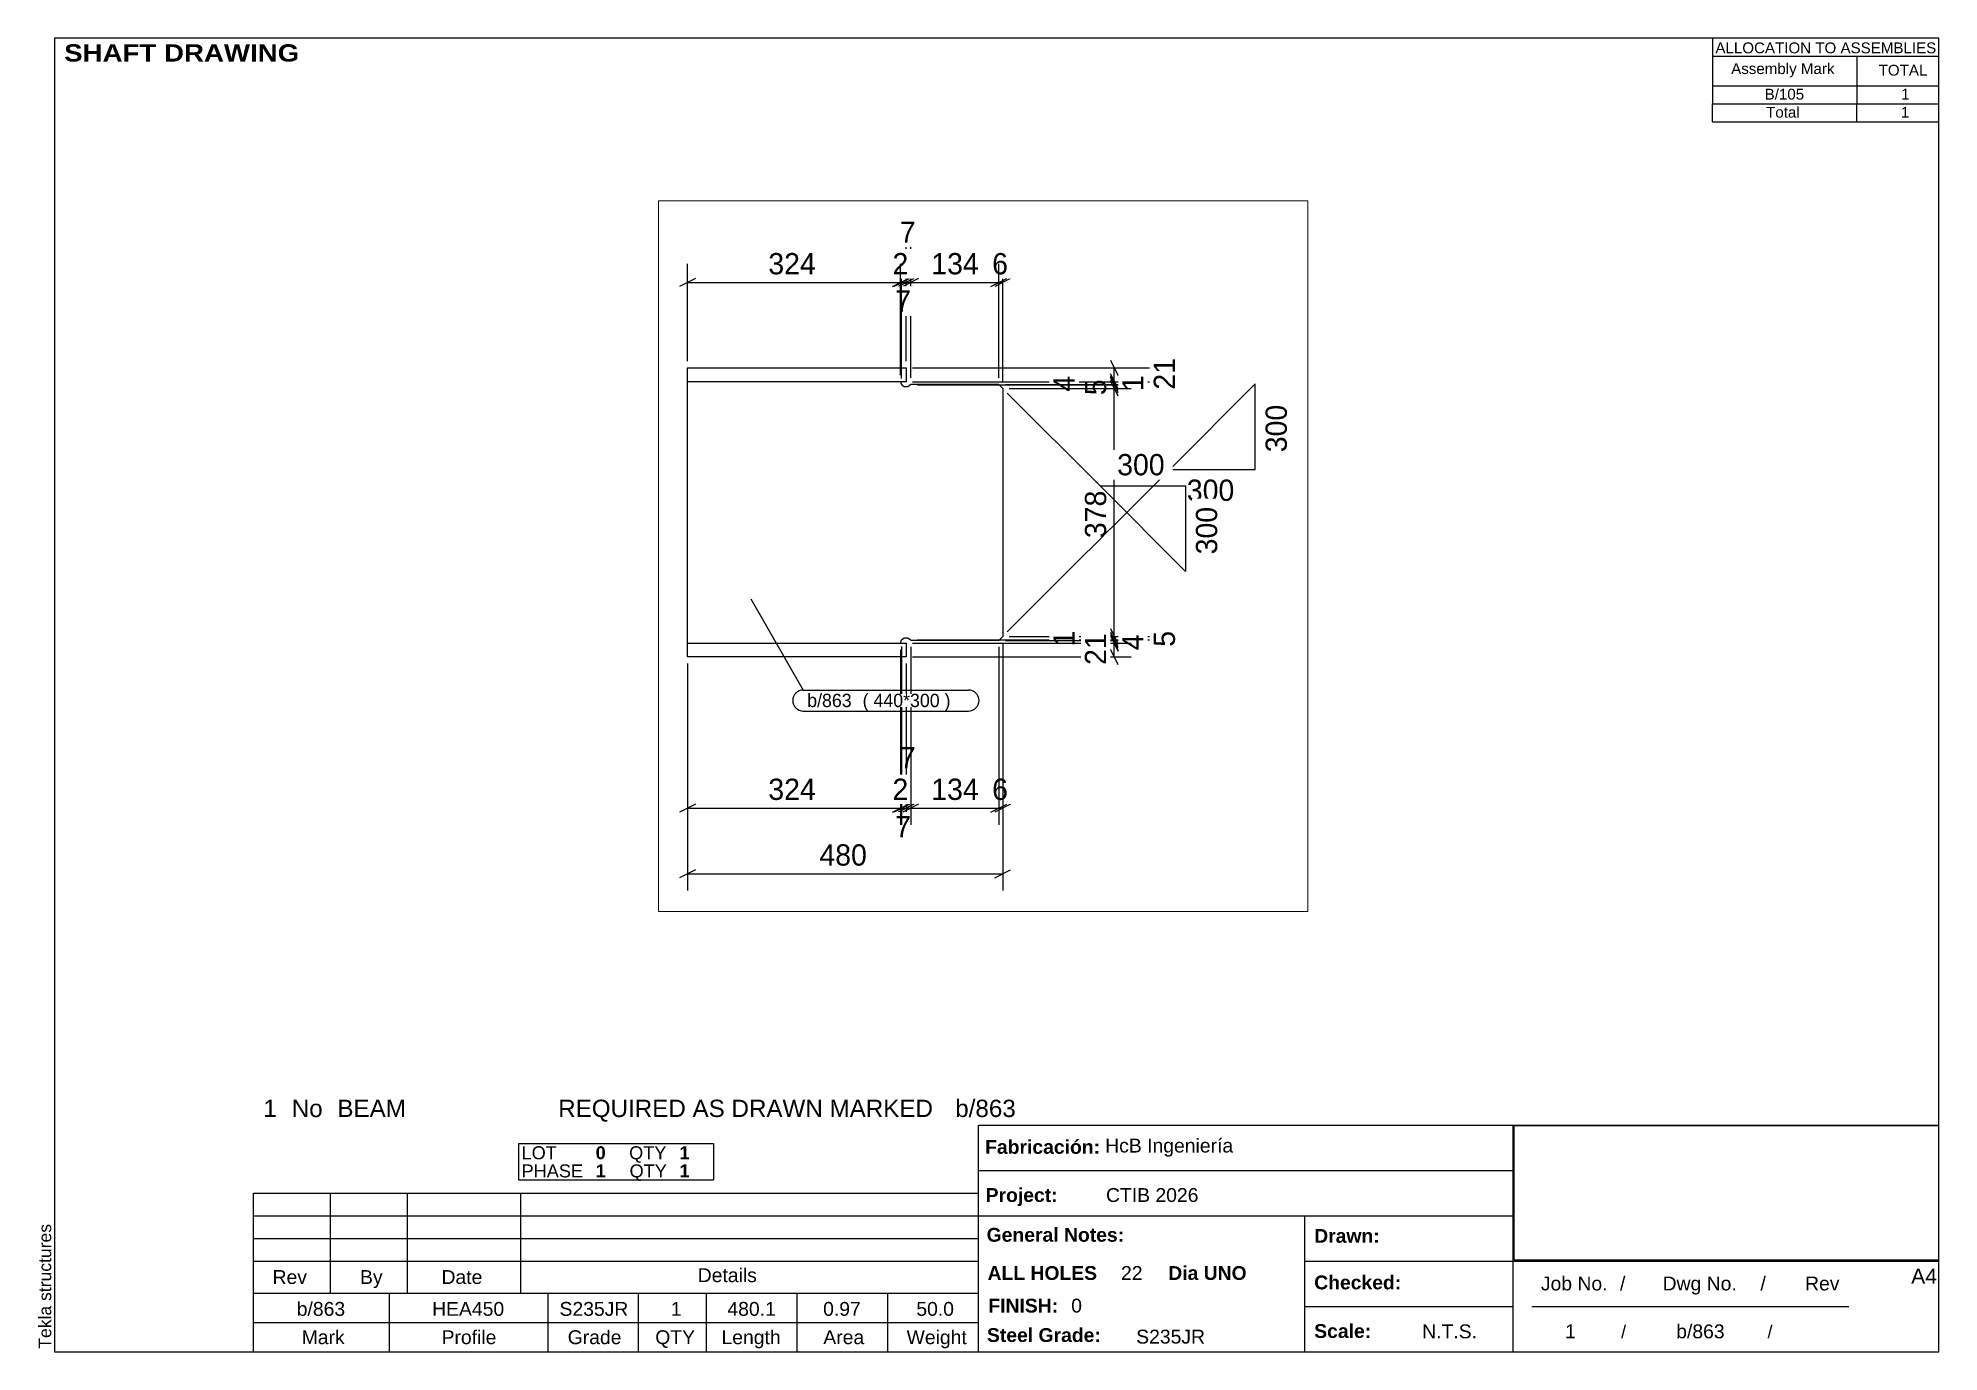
# Paper-space layout 'Layout1' of a CAD drawing. Header units: millimetres. Extents: x 2 to 292, y 5 to 205.
# The model-space entities are those that its viewports show. They can reach past a viewport. Long polylines and large blocks are cut down to what shows.
import ezdxf

# ---------------------------------------------------------------- set-up
doc = ezdxf.new("R2010")
doc.units = ezdxf.units.MM
doc.linetypes.add('DXK_LINE_DOT4', pattern=[0.9408, 0.4704, -0.4704])
doc.layers.add('Viewport layer', color=7, linetype='Continuous', plot=False)
doc.styles.add('Arial', font='ARIAL.TTF', dxfattribs={"height": 0.2})
doc.styles.add('Arial Black', font='ARIBLK.TTF', dxfattribs={"height": 0.2})
doc.styles.add('Arial Bold', font='ARIALBD.TTF', dxfattribs={"height": 0.2})
doc.styles.add('Comic Sans MS', font='COMIC.TTF', dxfattribs={"height": 0.2})

msp = doc.modelspace()

# ---------------------------------------------------------------- linework, layer by layer
at = {"color": 8, "linetype": 'Continuous'}
for p, q in [((376.8, 837.6), (376.8, 1034)), ((383.9, 812.4), (383.9, 1034)), ((44, 837.6), (44, 986)), ((383.9, 812.4), (383.9, 986)), ((518.1, 812.4), (518.1, 986)), ((524.1, 806.4), (524.1, 986)), ((56, 963.6), (32, 951.6)), ((358, 951.6), (382, 963.6)), ((364.8, 951.6), (388.8, 963.6)), ((388.8, 963.6), (364.8, 951.6)), ((370, 811.7), (370, 983.2)), ((370, 957.6), (376.8, 957.6)), ((395.9, 963.6), (371.9, 951.6)), ((376.8, 837.6), (376.8, 983.2)), ((376.8, 957.6), (383.9, 957.6)), ((506.1, 951.6), (530.1, 963.6)), ((536.1, 963.6), (512.1, 951.6)), ((518.1, 957.6), (524.1, 957.6)), ((688, 813.7), (700, 789.7)), ((393.6, 801.7), (719.6, 801.7)), ((534.1, 796.4), (719.6, 796.4)), ((700, 784.4), (688, 808.4)), ((694, 796.4), (694, 801.7)), ((908.8, 673.2), (908.8, 803.5)), ((778.4, 673.2), (908.8, 673.2)), ((393.6, 413.5), (770.4, 413.5)), ((393.6, 413.5), (719.6, 413.5)), ((524.1, 408.8), (524.1, 132)), ((528.1, 412.8), (719.6, 412.8)), ((534.1, 418.8), (719.6, 418.8)), ((534.1, 418.8), (770.4, 418.8)), ((688, 430.8), (700, 406.8)), ((688, 430.8), (700, 406.8)), ((700, 401.5), (688, 425.5)), ((688, 425.5), (700, 401.5)), ((700, 400.8), (688, 424.8)), ((688, 424.8), (700, 400.8)), ((700, 396.6), (688, 420.6)), ((694, 413.5), (694, 418.8)), ((694, 412.8), (694, 413.5)), ((694, 408.6), (694, 412.8)), ((44, 377.6), (44, 132)), ((44, 377.6), (44, 32)), ((368.4, 398.6), (368.4, 132)), ((376.8, 377.6), (376.8, 132)), ((383.9, 402.8), (383.9, 132)), ((518.1, 402.8), (518.1, 132)), ((56, 163.6), (32, 151.6)), ((44, 157.6), (368.4, 157.6)), ((356.4, 151.6), (380.4, 163.6)), ((358, 151.6), (382, 163.6)), ((364.8, 151.6), (388.8, 163.6)), ((388.8, 163.6), (364.8, 151.6)), ((370, 157.6), (376.8, 157.6)), ((395.9, 163.6), (371.9, 151.6)), ((376.8, 157.6), (383.9, 157.6)), ((506.1, 151.6), (530.1, 163.6)), ((536.1, 163.6), (512.1, 151.6)), ((518.1, 157.6), (524.1, 157.6)), ((56, 63.6), (32, 51.6)), ((512.1, 51.6), (536.1, 63.6)), ((44, 57.6), (524.1, 57.6))]:
    msp.add_line(p, q, dxfattribs=at)
at = {"color": 7, "linetype": 'Continuous'}
for p, q in [((44, 387.6), (44, 827.6)), ((44, 827.6), (376.8, 827.6)), ((376.8, 827.6), (376.8, 806.6)), ((376.8, 806.6), (44, 806.6)), ((368.4, 806.6), (370, 801.7)), ((374.2, 798.6), (370, 801.7)), ((379.4, 798.6), (374.2, 798.6)), ((383.6, 801.7), (379.4, 798.6)), ((383.9, 802.4), (383.6, 801.7)), ((518.1, 802.4), (383.9, 802.4)), ((524.1, 796.4), (518.1, 802.4)), ((524.1, 796.4), (524.1, 418.8)), ((44, 408.6), (376.8, 408.6)), ((368.4, 408.6), (370, 413.5)), ((370, 413.5), (374.2, 416.6)), ((374.2, 416.6), (379.4, 416.6)), ((376.8, 408.6), (376.8, 387.6)), ((379.4, 416.6), (383.6, 413.5)), ((383.9, 412.8), (383.6, 413.5)), ((518.1, 412.8), (383.9, 412.8)), ((524.1, 418.8), (518.1, 412.8)), ((376.8, 387.6), (44, 387.6))]:
    msp.add_line(p, q, dxfattribs=at)
at = {"color": 7, "linetype": 'DXK_LINE_DOT4'}
for p, q in [((383.6, 801.7), (383.9, 802.4)), ((383.9, 412.8), (383.6, 413.5))]:
    msp.add_line(p, q, dxfattribs=at)

# ---------------------------------------------------------------- wipeouts: each hides what was drawn before it
at = {"color": 0}
msp.add_wipeout([(304.7, 311.3), (304.7, 331.3), (226.3, 331.3), (226.3, 311.3)], dxfattribs=at)

# ---------------------------------------------------------------- next in the draw order: wipeouts: each hides what was drawn before it
for points in [[(540.5, 963.6), (540.5, 1008.4), (501.6, 1008.4), (501.6, 963.6)], [(688, 818.5), (643.2, 818.5), (643.2, 779.6), (688, 779.6)], [(792.8, 435.6), (748, 435.6), (748, 396.7), (792.8, 396.7)], [(640, 429.2), (595.2, 429.2), (595.2, 397.2), (640, 397.2)], [(304.7, 311.3), (304.7, 331.3), (226.3, 331.3), (226.3, 311.3)], [(399.8, 211.6), (399.8, 256.4), (360.9, 256.4), (360.9, 211.6)], [(251.7, 163.6), (251.7, 208.4), (160.7, 208.4), (160.7, 163.6)], [(540.5, 163.6), (540.5, 208.4), (501.6, 208.4), (501.6, 163.6)], [(329.5, 63.6), (329.5, 108.4), (238.5, 108.4), (238.5, 63.6)]]:
    msp.add_wipeout(points, dxfattribs=at)

# ---------------------------------------------------------------- next in the draw order: linework, layer by layer
at = {"color": 8, "linetype": 'Continuous'}
for p, q in [((518.1, 812.4), (518.1, 986)), ((383.9, 957.6), (518.1, 957.6)), ((506.1, 951.6), (530.1, 963.6)), ((688, 839.6), (700, 815.6)), ((386.8, 827.6), (770.4, 827.6)), ((700, 794.6), (688, 818.6)), ((688, 818.6), (700, 794.6)), ((700, 790.4), (688, 814.4)), ((688, 814.4), (700, 790.4)), ((700, 789.7), (688, 813.7)), ((694, 806.6), (694, 827.6)), ((386.8, 806.6), (770.4, 806.6)), ((386.8, 806.6), (719.6, 806.6)), ((528.1, 802.4), (719.6, 802.4)), ((694, 802.4), (694, 806.6)), ((694, 801.7), (694, 802.4)), ((386.8, 408.6), (722.4, 408.6)), ((524.1, 408.8), (524.1, 32)), ((528.1, 412.8), (722.4, 412.8)), ((370, 403.5), (370, 129.2)), ((376.8, 377.6), (376.8, 129.2)), ((518.1, 402.8), (518.1, 132)), ((506.1, 151.6), (530.1, 163.6))]:
    msp.add_line(p, q, dxfattribs=at)
at = {"color": 7, "linetype": 'Continuous'}
msp.add_line((140.3, 475.9), (220.3, 337.3), dxfattribs=at)
msp.add_arc((220.3, 321.3), 16, 90, 270, dxfattribs=at)

# ---------------------------------------------------------------- next in the draw order: texts
at = {"color": 3, "style": 'Comic Sans MS'}
for s, height, p in [('6', 32.4, (508, 970)), ('b/863', 20.23, (226.3, 311.3)), ('7', 32.4, (367.3, 218)), ('324', 32.38, (167.1, 170)), ('6', 32.4, (508, 170)), ('480', 32.38, (244.9, 70))]:
    msp.add_text(s, height=height, dxfattribs=at).set_placement(p)
for s, p in [('5', (681.6, 786)), ('1', (633.6, 403.6)), ('5', (786.4, 403.1))]:
    msp.add_text(s, height=32.4, rotation=90.0002, dxfattribs=at).set_placement(p)

# ---------------------------------------------------------------- next in the draw order: wipeouts: each hides what was drawn before it
at = {"color": 0}
for points in [[(493, 963.6), (493, 1008.4), (408.9, 1008.4), (408.9, 963.6)], [(792.8, 846.1), (748, 846.1), (748, 788.1), (792.8, 788.1)], [(640, 823.9), (595.2, 823.9), (595.2, 785.1), (640, 785.1)], [(392.9, 106.8), (392.9, 151.6), (354, 151.6), (354, 106.8)]]:
    msp.add_wipeout(points, dxfattribs=at)

# ---------------------------------------------------------------- next in the draw order: linework, layer by layer
at = {"color": 8, "linetype": 'Continuous'}
for p, q in [((395.9, 963.6), (371.9, 951.6)), ((393.6, 801.7), (722.4, 801.7)), ((528.1, 802.4), (722.4, 802.4)), ((778.4, 673.2), (908.8, 803.5)), ((368.4, 398.6), (368.4, 132)), ((370, 403.5), (370, 132)), ((356.4, 151.6), (380.4, 163.6)), ((382, 163.6), (358, 151.6)), ((368.4, 157.6), (370, 157.6))]:
    msp.add_line(p, q, dxfattribs=at)

# ---------------------------------------------------------------- next in the draw order: texts
at = {"color": 3, "style": 'Comic Sans MS'}
for s, height, p in [('134', 32.38, (415.3, 970)), ('7', 32.4, (360.4, 113.2))]:
    msp.add_text(s, height=height, dxfattribs=at).set_placement(p)
for s, height, p in [('21', 32.38, (786.4, 794.5)), ('4', 32.4, (633.6, 791.5))]:
    msp.add_text(s, height=height, rotation=90.0002, dxfattribs=at).set_placement(p)

# ---------------------------------------------------------------- next in the draw order: wipeouts: each hides what was drawn before it
at = {"color": 0}
msp.add_wipeout([(399.8, 1011.6), (399.8, 1056.4), (360.9, 1056.4), (360.9, 1011.6)], dxfattribs=at)

# ---------------------------------------------------------------- next in the draw order: texts
at = {"color": 3, "style": 'Comic Sans MS'}
msp.add_text('7', height=32.4, dxfattribs=at).set_placement((367.3, 1018))

# ---------------------------------------------------------------- next in the draw order: wipeouts: each hides what was drawn before it
at = {"color": 0}
for points in [[(392.9, 906.8), (392.9, 951.6), (354, 951.6), (354, 906.8)], [(744.8, 818), (700, 818), (700, 786), (744.8, 786)], [(963.2, 783.8), (918.4, 783.8), (918.4, 692.8), (963.2, 692.8)], [(889.1, 618.8), (889.1, 663.6), (798.1, 663.6), (798.1, 618.8)], [(388.7, 163.6), (388.7, 208.4), (349.8, 208.4), (349.8, 163.6)]]:
    msp.add_wipeout(points, dxfattribs=at)

# ---------------------------------------------------------------- next in the draw order: linework, layer by layer
at = {"color": 8, "linetype": 'Continuous'}
for p, q in [((368.4, 816.6), (368.4, 986)), ((370, 811.7), (370, 986)), ((356.4, 951.6), (380.4, 963.6)), ((382, 963.6), (358, 951.6)), ((368.4, 957.6), (370, 957.6)), ((534.1, 796.4), (719.6, 796.4)), ((700, 784.4), (688, 808.4)), ((694, 418.8), (694, 796.4)), ((802.7, 648.1), (802.7, 517.8)), ((383.9, 402.8), (383.9, 132)), ((395.9, 163.6), (371.9, 151.6)), ((383.9, 157.6), (518.1, 157.6))]:
    msp.add_line(p, q, dxfattribs=at)

# ---------------------------------------------------------------- next in the draw order: texts
at = {"color": 3, "style": 'Comic Sans MS'}
for s, height, p in [('7', 32.4, (360.4, 913.2)), ('300', 32.38, (804.5, 625.2)), ('2', 32.4, (356.2, 170))]:
    msp.add_text(s, height=height, dxfattribs=at).set_placement(p)
for s, height, p in [('1', 32.4, (738.4, 792.4)), ('300', 32.38, (956.8, 699.2))]:
    msp.add_text(s, height=height, rotation=90.0002, dxfattribs=at).set_placement(p)

# ---------------------------------------------------------------- next in the draw order: wipeouts: each hides what was drawn before it
at = {"color": 0}
for points in [[(388.7, 963.6), (388.7, 1008.4), (349.8, 1008.4), (349.8, 963.6)], [(688, 653.1), (643.2, 653.1), (643.2, 562.1), (688, 562.1)], [(744.8, 430.1), (700, 430.1), (700, 391.3), (744.8, 391.3)], [(466, 311.3), (466, 331.3), (310.7, 331.3), (310.7, 311.3)], [(493, 163.6), (493, 208.4), (408.9, 208.4), (408.9, 163.6)]]:
    msp.add_wipeout(points, dxfattribs=at)

# ---------------------------------------------------------------- next in the draw order: linework, layer by layer
at = {"color": 8, "linetype": 'Continuous'}
for p, q in [((368.4, 816.6), (368.4, 986)), ((44, 957.6), (368.4, 957.6)), ((356.4, 951.6), (380.4, 963.6)), ((531.1, 789.3), (672.4, 648.1)), ((672.4, 648.1), (802.7, 517.8)), ((672.4, 648.1), (802.7, 648.1)), ((386.8, 408.6), (719.6, 408.6)), ((688, 420.6), (700, 396.6)), ((694, 387.6), (694, 408.6)), ((386.8, 387.6), (719.6, 387.6)), ((700, 375.6), (688, 399.6))]:
    msp.add_line(p, q, dxfattribs=at)

# ---------------------------------------------------------------- next in the draw order: texts
at = {"color": 3, "style": 'Comic Sans MS'}
for s, height, p in [('2', 32.4, (356.2, 970)), ('134', 32.38, (415.3, 170))]:
    msp.add_text(s, height=height, dxfattribs=at).set_placement(p)
for s, height, p in [('378', 32.38, (681.6, 568.5)), ('4', 32.4, (738.4, 397.7))]:
    msp.add_text(s, height=height, rotation=90.0002, dxfattribs=at).set_placement(p)

# ---------------------------------------------------------------- next in the draw order: wipeouts: each hides what was drawn before it
at = {"color": 0}
msp.add_wipeout([(466, 311.3), (466, 331.3), (310.7, 331.3), (310.7, 311.3)], dxfattribs=at)

# ---------------------------------------------------------------- next in the draw order: linework, layer by layer
at = {"color": 7, "linetype": 'Continuous'}
for p, q in [((220.3, 337.3), (472, 337.3)), ((220.3, 305.3), (472, 305.3))]:
    msp.add_line(p, q, dxfattribs=at)
msp.add_arc((472, 321.3), 16, 270, 90, dxfattribs=at)

# ---------------------------------------------------------------- next in the draw order: texts
at = {"color": 3, "style": 'Comic Sans MS'}
msp.add_text('(\xa0440*300\xa0) ', height=20.234, dxfattribs=at).set_placement((310.7, 311.3))

# ---------------------------------------------------------------- next in the draw order: wipeouts: each hides what was drawn before it
at = {"color": 0}
for points in [[(251.7, 963.6), (251.7, 1008.4), (160.7, 1008.4), (160.7, 963.6)], [(857.1, 628.4), (812.3, 628.4), (812.3, 537.4), (857.1, 537.4)], [(688, 427.1), (643.2, 427.1), (643.2, 369.1), (688, 369.1)]]:
    msp.add_wipeout(points, dxfattribs=at)

# ---------------------------------------------------------------- next in the draw order: linework, layer by layer
at = {"color": 8, "linetype": 'Continuous'}
msp.add_line((531.1, 425.9), (778.4, 673.2), dxfattribs=at)

# ---------------------------------------------------------------- next in the draw order: texts
at = {"color": 3, "style": 'Comic Sans MS'}
msp.add_text('324', height=32.38, dxfattribs=at).set_placement((167.1, 970))
for s, p in [('300', (850.7, 543.8)), ('21', (681.6, 375.5))]:
    msp.add_text(s, height=32.38, rotation=90.0002, dxfattribs=at).set_placement(p)

# ---------------------------------------------------------------- next in the draw order: wipeouts: each hides what was drawn before it
at = {"color": 0}
msp.add_wipeout([(783, 657.7), (783, 702.5), (692, 702.5), (692, 657.7)], dxfattribs=at)

# ---------------------------------------------------------------- next in the draw order: texts
at = {"color": 3, "style": 'Comic Sans MS'}
msp.add_text('300', height=32.38, dxfattribs=at).set_placement((698.4, 664.1))

psp = doc.layouts.get("Layout1")

# ---------------------------------------------------------------- linework, layer by layer
at = {"color": 5, "linetype": 'Continuous'}
for p, q in [((292, 205), (5, 205)), ((5, 205), (5, 5)), ((292, 5), (292, 205)), ((5, 5), (292, 5))]:
    psp.add_line(p, q, dxfattribs=at)
at = {"color": 7, "linetype": 'Continuous'}
for p, q in [((257.51, 205), (257.51, 197.75)), ((257.57, 202.24), (292, 202.24)), ((279.49, 202.24), (279.49, 197.75)), ((257.51, 197.75), (257.51, 195)), ((257.57, 197.75), (292, 197.75)), ((279.49, 197.75), (279.49, 195)), ((257.51, 192.23), (257.51, 194.99)), ((257.54, 194.99), (292, 194.99)), ((279.49, 192.23), (279.49, 194.99)), ((257.51, 192.23), (292, 192.23)), ((145.72, 5), (145.72, 39.5)), ((145.75, 39.5), (292, 39.5)), ((227.14, 5), (227.14, 39.5)), ((75.68, 36.74), (105.35, 36.74)), ((75.68, 36.74), (75.68, 33.98)), ((105.35, 36.74), (105.35, 33.98)), ((75.68, 33.98), (75.68, 31.22)), ((105.35, 33.98), (105.35, 31.22)), ((145.72, 32.6), (227.14, 32.6)), ((35.31, 13.97), (35.31, 29.15)), ((35.31, 29.15), (145.71, 29.15)), ((47.04, 13.97), (47.04, 29.15)), ((58.77, 13.97), (58.77, 29.15)), ((75.68, 31.22), (105.35, 31.22)), ((76.02, 13.97), (76.02, 29.15)), ((145.71, 13.97), (145.71, 29.15)), ((35.31, 25.7), (145.71, 25.7)), ((145.72, 25.7), (227.14, 25.7)), ((195.4, 5), (195.4, 25.7)), ((35.31, 22.25), (145.71, 22.25)), ((35.31, 18.8), (145.71, 18.8)), ((195.4, 18.8), (292, 18.8)), ((35.31, 13.96), (145.71, 13.97)), ((35.31, 9.49), (35.31, 13.96)), ((56.01, 9.49), (56.01, 13.97)), ((80.16, 9.49), (80.16, 13.97)), ((93.96, 9.49), (93.96, 13.97)), ((104.31, 9.49), (104.31, 13.97)), ((118.11, 9.49), (118.11, 13.97)), ((131.91, 9.49), (131.91, 13.97)), ((195.4, 11.9), (227.14, 11.9)), ((229.99, 11.92), (278.29, 11.92)), ((35.31, 9.48), (145.72, 9.49)), ((35.31, 5), (35.31, 9.48)), ((56.01, 5), (56.01, 9.48)), ((80.16, 5), (80.16, 9.48)), ((93.96, 5), (93.96, 9.48)), ((104.31, 5), (104.31, 9.48)), ((118.11, 5), (118.11, 9.48)), ((131.91, 5), (131.91, 9.48))]:
    psp.add_line(p, q, dxfattribs=at)
at = {"color": 2, "linetype": 'Continuous'}
for p, q in [((227.28, 39.46), (291.86, 39.46)), ((227.29, 19.02), (227.29, 39.46)), ((291.96, 19.03), (291.96, 39.47)), ((227.28, 19.03), (291.86, 19.03))]:
    psp.add_line(p, q, dxfattribs=at)

# ---------------------------------------------------------------- texts
at = {"color": 7}
for s, height, style, p in [(' SHAFT DRAWING', 2.6342, 'Arial Black', (5.3, 201.42)), ('ALLOCATION TO ASSEMBLIES', 1.6475, 'Arial', (257.95, 202.68)), ('Assembly Mark', 1.6475, 'Arial', (260.35, 199.52)), ('TOTAL', 1.648, 'Arial', (282.81, 199.28)), ('REQUIRED AS DRAWN MARKED', 2.636, 'Arial', (81.71, 40.76)), ('b/863', 2.636, 'Arial', (142.18, 40.76)), ('1', 2.64, 'Arial', (36.8, 40.76)), ('No', 2.636, 'Arial', (41.13, 40.76)), ('BEAM', 2.636, 'Arial', (48.08, 40.76)), ('b/863', 2.109, 'Arial', (41.89, 10.5)), ('HEA450', 2.109, 'Arial', (62.51, 10.5)), ('S235JR', 2.109, 'Arial', (81.91, 10.5)), ('1', 2.11, 'Arial', (98.86, 10.5)), ('480.1', 2.109, 'Arial', (107.48, 10.5)), ('0.97', 2.109, 'Arial', (122.06, 10.5)), ('50.0', 2.109, 'Arial', (136.25, 10.5)), ('FINISH:', 2.107, 'Arial Bold', (147.22, 11)), ('0', 2.11, 'Arial', (159.84, 11))]:
    psp.add_text(s, height=height, dxfattribs=dict(at, style=style)).set_placement(p)
at = {"color": 7, "linetype": 'Continuous'}
for s, height, style, p in [('B/105', 1.648, 'Arial', (265.45, 195.63)), ('1', 1.65, 'Arial', (286.23, 195.63)), ('Total', 1.648, 'Arial', (265.67, 192.88)), ('1', 1.65, 'Arial', (286.21, 192.88)), ('LOT', 1.977, 'Arial', (76.13, 34.33)), ('0', 1.98, 'Arial Bold', (87.41, 34.33)), ('QTY', 1.977, 'Arial', (92.51, 34.33)), ('1', 1.98, 'Arial Bold', (100.18, 34.33)), ('Fabricación:', 2.1074, 'Arial Bold', (146.73, 35.16)), ('HcB Ingeniería', 2.1088, 'Arial', (165.02, 35.36)), ('PHASE', 1.977, 'Arial', (76.13, 31.57)), ('1', 1.98, 'Arial Bold', (87.41, 31.57)), ('QTY', 1.977, 'Arial', (92.58, 31.57)), ('1', 1.98, 'Arial Bold', (100.18, 31.57)), ('Project:', 2.107, 'Arial Bold', (146.81, 27.83)), ('CTIB 2026', 2.109, 'Arial', (165.14, 27.83)), ('General Notes:', 2.1074, 'Arial Bold', (146.96, 21.78)), ('Drawn:', 2.107, 'Arial Bold', (196.85, 21.62)), ('Rev', 2.109, 'Arial', (38.21, 15.35)), ('By', 2.109, 'Arial', (51.53, 15.35)), ('Date', 2.109, 'Arial', (63.94, 15.35)), ('Details', 2.109, 'Arial', (102.96, 15.63)), ('ALL HOLES', 2.107, 'Arial Bold', (147.1, 15.96)), ('22', 2.109, 'Arial', (167.43, 15.96)), ('Dia UNO', 2.107, 'Arial Bold', (174.62, 15.96)), ('A4', 2.307, 'Arial', (287.76, 15.38)), ('Checked:', 2.107, 'Arial Bold', (196.85, 14.53)), ('Job No.', 2.109, 'Arial', (231.37, 14.37)), ('/', 2.11, 'Arial', (243.42, 14.37)), ('Dwg No.', 2.109, 'Arial', (249.91, 14.37)), ('/', 2.11, 'Arial', (264.81, 14.37)), ('Rev', 2.109, 'Arial', (271.61, 14.37)), ('Steel Grade:', 2.1074, 'Arial Bold', (147.01, 6.52)), ('Scale:', 2.107, 'Arial Bold', (196.85, 7.13)), ('N.T.S.', 2.109, 'Arial', (213.29, 7.08)), ('1', 2.11, 'Arial', (235.04, 7.08)), ('/', 1.98, 'Arial', (243.58, 7.08)), ('b/863', 2.109, 'Arial', (251.98, 7.08)), ('/', 1.98, 'Arial', (265.88, 7.08)), ('Mark', 2.109, 'Arial', (42.64, 6.19)), ('Profile', 2.109, 'Arial', (63.95, 6.19)), ('Grade', 2.109, 'Arial', (83.16, 6.19)), ('QTY', 2.109, 'Arial', (96.49, 6.19)), ('Length', 2.109, 'Arial', (106.58, 6.19)), ('Area', 2.109, 'Arial', (122.09, 6.19)), ('Weight', 2.109, 'Arial', (134.77, 6.19)), ('S235JR', 2.109, 'Arial', (169.74, 6.28))]:
    psp.add_text(s, height=height, dxfattribs=dict(at, style=style)).set_placement(p)
at = {"color": 174, "linetype": 'Continuous', "style": 'Arial'}
psp.add_text('Tekla structures', height=1.9102, rotation=90, dxfattribs=at).set_placement((4.5, 5.5))

# ---------------------------------------------------------------- viewports
at = {"layer": 'Viewport layer', "view_target_point": (494.38, 541)}
psp.add_viewport(center=(146.44, 126.13), size=(98.88, 108.2), view_center_point=(0, 0), view_height=1082, dxfattribs=at)

doc.saveas('drawing.dxf')
